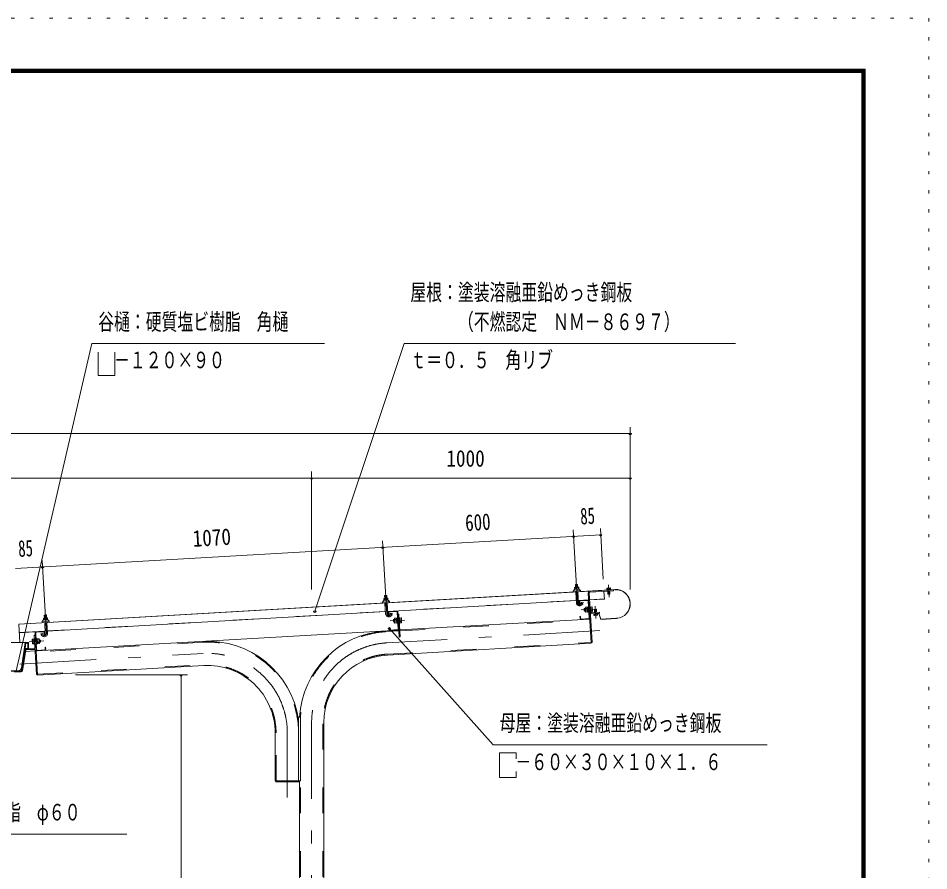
# Model space of a CAD drawing. Units: millimetres, scale not verified. Extents: x -30294 to 30299, y -14700 to 14700.
# Drawn here: x 20296 to 30299, y 5329 to 14700 of the extents above; entities that cross this region are included whole.
import ezdxf
from ezdxf.enums import TextEntityAlignment as Align

# ---------------------------------------------------------------- set-up
doc = ezdxf.new("R2010")
doc.units = ezdxf.units.MM
doc.header["$LTSCALE"] = 70
for name, pattern in [('USER2', [10, 4, -6]), ('USER3', [24, 12, -5, 2, -5]), ('USER4', [3, 0.5, -2.5])]:
    doc.linetypes.add(name, pattern=pattern)
for name, color, linetype, lineweight in [('0-6_2-0BOLD', 7, 'Continuous', 18), ('0-7_2-1HIDDEN', 3, 'USER2', 18), ('0-8_2-2CENTER', 3, 'USER3', 18), ('0-9_2-4THIN', 4, 'Continuous', 18), ('0-A_2-5DIM', 3, 'Continuous', 18), ('0-C_F-F', 5, 'Continuous', 18), ('0-D_F-E_J_ADD', 5, 'USER4', 18)]:
    doc.layers.add(name, color=color, linetype=linetype, lineweight=lineweight)
doc.styles.add('ＭＳ ゴシック', font='')
doc.styles.get('ＭＳ ゴシック').set_extended_font_data('MS Gothic')

msp = doc.modelspace()

# ---------------------------------------------------------------- linework, layer by layer
at = {"layer": '0-6_2-0BOLD'}
for p, q in [((20300.98, 8039.48), (26835.13, 8416.24)), ((26416.89, 8472.27), (26440.47, 8473.63)), ((26419.14, 8441.07), (26420.17, 8423.16)), ((26442.86, 8424.47), (26441.83, 8442.37)), ((26471.85, 8408.4), (26472.5, 8397.08)), ((26835.77, 8405.06), (26574.4, 8389.99)), ((26730.3, 8410.19), (26730.19, 8411.94)), ((26771.42, 8433.94), (26772.12, 8421.73)), ((26792.29, 8422.87), (26791.6, 8435.09)), ((26835.13, 8416.24), (26835.77, 8405.06)), ((24320.37, 8351.4), (24322.07, 8321.92)), ((24322.62, 8320.19), (24323.65, 8302.28)), ((24346.34, 8303.6), (24345.31, 8321.49)), ((26421.5, 8392.39), (26428.54, 8270.17)), ((26447.03, 8359.91), (26423.44, 8358.55)), ((26452.13, 8271.53), (26445.08, 8393.75)), ((26526.9, 8303.81), (26450.52, 8299.4)), ((26456.2, 8299.72), (26561.03, 8305.76)), ((26588.48, 7829.5), (26556.63, 8381.95)), ((26567.82, 8382.6), (26599.25, 7837.48)), ((26772.87, 8401.43), (26774.49, 8372.79)), ((24324.98, 8271.51), (24332.02, 8149.29)), ((24350.51, 8239.03), (24326.93, 8237.67)), ((24355.61, 8150.66), (24348.57, 8272.87)), ((26426.94, 8298.05), (24354.01, 8178.51)), ((24375.33, 8287.52), (24375.98, 8276.2)), ((26462.43, 8288.85), (26463.8, 8265.09)), ((26550.16, 8299.52), (26467.7, 8294.77)), ((26477.29, 8245.65), (26500.1, 8260.64)), ((26548.15, 8213), (26527.87, 8211.83)), ((26548.5, 8206.87), (26555.89, 8200.29)), ((26566.88, 8106.96), (26556.08, 8294.25)), ((26574.23, 8271.46), (26563.04, 8270.82)), ((26599.87, 8215.98), (26583.09, 8215.01)), ((20584.87, 8086.7), (20583.84, 8104.6)), ((20605.17, 8137.17), (20606.87, 8107.69)), ((20606.53, 8105.91), (20607.56, 8088.01)), ((24330.41, 8177.16), (20615.22, 7962.94)), ((24354, 8178.53), (24430.39, 8182.93)), ((24365.92, 8167.98), (24367.28, 8144.21)), ((24453.65, 8178.64), (24371.18, 8173.89)), ((24380.77, 8124.78), (24403.58, 8139.76)), ((24470.36, 7986.09), (24459.56, 8173.38)), ((26520, 8184.2), (26526.99, 8184.6)), ((26529.38, 8185.6), (26549.65, 8186.77)), ((26556.29, 8193.3), (26548.9, 8199.88)), ((26585.56, 8172.2), (26579.97, 8171.87)), ((26584.6, 8188.78), (26601.39, 8189.75)), ((26626.7, 8198.76), (26628.47, 8168.37)), ((26629.96, 8149.87), (26630.67, 8137.66)), ((26649.44, 8169.58), (26647.66, 8199.99)), ((26650.85, 8138.84), (26650.13, 8151.05)), ((26660.22, 8151.64), (26660.93, 8139.43)), ((20557.92, 8067.4), (20558.57, 8056.08)), ((20593.24, 7933.71), (20586.19, 8055.93)), ((20588.15, 8022.09), (20611.73, 8023.44)), ((20609.78, 8057.28), (20616.83, 7935.07)), ((24369.75, 8004.13), (24375.34, 8004.45)), ((24371.12, 7980.37), (24369.75, 8004.13)), ((24375.34, 8004.45), (24376.71, 7980.69)), ((24431.35, 8090.95), (24451.63, 8092.12)), ((24453.14, 8065.89), (24432.86, 8064.72)), ((24451.98, 8085.99), (24459.37, 8079.41)), ((24452.38, 8079.01), (24459.78, 8072.42)), ((24489.04, 8051.32), (24483.45, 8051)), ((24486.57, 8094.14), (24503.36, 8095.1)), ((24487.78, 7975.87), (26573.11, 8096.11)), ((24488.08, 8067.91), (24504.87, 8068.88)), ((26561.61, 8101.05), (26479.14, 8096.3)), ((20585.96, 7961.24), (20306.42, 7945.12)), ((20471.96, 7919.6), (20483.14, 7920.25)), ((20471.96, 7919.6), (20496.99, 7485.63)), ((20591.64, 7961.58), (20481.13, 7955.21)), ((20498.16, 7757.04), (20487.36, 7944.33)), ((20492.63, 7950.24), (20575.1, 7955)), ((20493.22, 7745.55), (24476.59, 7975.23)), ((20571.22, 7905.11), (20546.84, 7917.38)), ((20581.01, 7949.73), (20582.38, 7925.97)), ((24382.63, 7975.42), (24465.09, 7980.17)), ((19840.56, 7837.53), (20407.56, 7837.53)), ((20372.56, 7837.53), (20332.02, 7559.8)), ((20407.56, 7837.53), (20407.56, 7767.54)), ((20469.64, 7862.51), (20452.86, 7861.54)), ((20471.16, 7836.28), (20454.37, 7835.32)), ((20468.69, 7879.1), (20474.28, 7879.42)), ((20496.64, 7880.71), (20491.05, 7880.39)), ((20504.94, 7858.4), (20498.35, 7851.01)), ((20498.76, 7844.02), (20505.34, 7851.41)), ((20499.92, 7823.76), (20506.92, 7824.16)), ((20504.59, 7864.52), (20524.87, 7865.7)), ((20526.38, 7839.47), (20506.1, 7838.3)), ((20534.23, 7867.1), (20535.85, 7839.15)), ((24351.38, 7700.51), (26588.48, 7829.5)), ((26599.24, 7837.48), (26588.07, 7836.84)), ((20343.24, 7527.29), (20377.47, 7753.53)), ((20375.23, 7738.74), (20482.04, 7744.9)), ((20384.39, 7759.49), (20481.19, 7759.49)), ((20586.54, 7756.53), (20504.07, 7751.77)), ((20328.04, 7522.54), (19920.08, 7522.54)), ((20297.22, 7528.49), (19950.9, 7528.49)), ((20250.06, 7514.48), (20328.36, 7514.48)), ((20496.99, 7485.63), (20508.16, 7486.27)), ((23375.04, 7018.98), (23396.04, 7018.98)), ((23375.04, 7018.98), (23375.04, 6318.98)), ((23396.04, 7018.98), (23396.04, 6318.98)), ((23652.58, 363.9), (23652.59, 6960.27)), ((23385.54, 6318.98), (23385.53, 363.9))]:
    msp.add_line(p, q, dxfattribs=at)
for points in [[(26857.73, 8419.29), (20300.88, 8041.23), (20312.62, 7837.53)], [(26393.88, 8392.55), (26393.22, 8403.86), (26471.85, 8408.4), (26455.49, 8425.2), (26407.54, 8422.44), (26393.22, 8403.86)], [(26408.82, 8422.51), (26407.79, 8440.41), (26410.73, 8442.34), (26450.04, 8444.61), (26453.18, 8443.03), (26454.22, 8425.13)], [(26442.18, 8444.15), (26440.47, 8473.63), (26436.32, 8477.33), (26420.6, 8476.44), (26416.89, 8472.27), (26418.59, 8442.8)], [(26625.31, 8405.89), (26625.21, 8407.64), (26850.58, 8420.63)], [(26762.03, 8421.16), (26761.33, 8433.37), (26764.28, 8435.31), (26798.53, 8437.25), (26801.68, 8435.66), (26802.38, 8423.44)], [(24297.36, 8271.67), (24296.71, 8282.98), (24375.33, 8287.52), (24358.97, 8304.33), (24311.01, 8301.56), (24296.71, 8282.98)], [(24312.3, 8301.63), (24311.27, 8319.53), (24314.21, 8321.46), (24353.52, 8323.73), (24356.66, 8322.15), (24357.69, 8304.25)], [(24345.66, 8323.28), (24343.96, 8352.75), (24320.37, 8351.4), (24324.08, 8355.56), (24339.8, 8356.46), (24343.96, 8352.75)], [(26572.21, 8306.41), (26735.74, 8315.83), (26730.94, 8399.01)], [(26774.5, 8372.79), (26795.46, 8373.97), (26793.84, 8402.64)], [(26795.46, 8373.97), (26792.17, 8370.28), (26778.18, 8369.49), (26774.5, 8372.79)], [(26463.8, 8265.1), (26458.21, 8264.77), (26456.84, 8288.53)], [(26500.1, 8260.64), (26487.12, 8280.39), (26464.32, 8265.41)], [(26525.38, 8212.55), (26518.4, 8212.15), (26513.46, 8206.61), (26514.46, 8189.13), (26520, 8184.2), (26518.4, 8212.15)], [(26550.41, 8173.66), (26530.14, 8172.49), (26527.46, 8176.56), (26524.92, 8220.59), (26527.11, 8224.94), (26547.39, 8226.11)], [(26554.32, 8227.54), (26547.33, 8227.14), (26550.47, 8172.63), (26557.46, 8173.03)], [(26563.19, 8170.91), (26557.6, 8170.58), (26554.18, 8229.99), (26559.77, 8230.31)], [(26585.56, 8172.2), (26582.13, 8231.6), (26576.54, 8231.28)], [(26582.33, 8228.13), (26599.12, 8229.1), (26601.79, 8225.02), (26604.33, 8181), (26602.14, 8176.64), (26585.36, 8175.67)], [(20618.91, 8088.67), (20617.88, 8106.56), (20614.74, 8108.14), (20575.43, 8105.88), (20572.48, 8103.95), (20573.51, 8086.05)], [(20583.29, 8106.33), (20581.59, 8135.81), (20605.17, 8137.17), (20601.01, 8140.88), (20585.29, 8139.97), (20581.59, 8135.81)], [(24367.29, 8144.22), (24361.69, 8143.89), (24360.33, 8167.66)], [(24403.58, 8139.76), (24390.61, 8159.51), (24367.8, 8144.52)], [(24450.87, 8105.23), (24430.59, 8104.06), (24428.4, 8099.71), (24430.94, 8055.68), (24433.61, 8051.61), (24453.9, 8052.78)], [(24460.94, 8052.16), (24453.96, 8051.75), (24450.81, 8106.26), (24457.8, 8106.66)], [(24463.25, 8109.43), (24457.66, 8109.11), (24461.08, 8049.71), (24466.67, 8050.03)], [(24465.15, 8173.7), (24481.02, 7898.37), (24492.21, 7899.01), (24477.71, 8150.58), (24466.52, 8149.94)], [(24489.04, 8051.32), (24485.62, 8110.72), (24480.03, 8110.4)], [(24485.82, 8107.25), (24502.6, 8108.22), (24505.28, 8104.14), (24507.81, 8060.12)], [(26473.23, 8101.57), (26471.86, 8125.32), (26466.27, 8125.01), (26467.64, 8101.24)], [(26587.96, 8154.82), (26681.55, 8160.22), (26680.91, 8171.4), (26587.32, 8166)], [(26674.66, 8158.07), (26597.79, 8153.63), (26597.69, 8155.38)], [(26660.93, 8139.43), (26657.98, 8137.49), (26623.74, 8135.49), (26620.59, 8137.07), (26619.87, 8149.28)], [(26674.66, 8158.07), (26695.96, 8092.68), (26868.92, 8102.66)], [(26868.82, 8104.4), (26697.2, 8094.51), (26675.91, 8159.89)], [(20637.19, 8060.61), (20636.54, 8071.93), (20557.92, 8067.4), (20572.23, 8085.97), (20620.19, 8088.74), (20636.54, 8071.93)], [(24421.88, 8091.27), (24416.94, 8085.73), (24417.95, 8068.25), (24423.49, 8063.32)], [(24430.47, 8063.72), (24423.49, 8063.32), (24421.88, 8091.27), (24428.87, 8091.67)], [(24507.81, 8060.12), (24505.62, 8055.76), (24488.84, 8054.79)], [(20481.78, 7944.01), (20508.59, 7478.95), (22334.33, 7584.22)], [(20546.84, 7917.38), (20557.46, 7938.48), (20581.84, 7926.22)], [(20582.38, 7925.97), (20587.97, 7926.29), (20586.6, 7950.05)], [(20449.91, 7870.31), (20452.1, 7874.66), (20468.89, 7875.63)], [(20471.92, 7823.17), (20455.13, 7822.2), (20452.45, 7826.28), (20449.91, 7870.31)], [(20468.69, 7879.1), (20472.11, 7819.7), (20477.71, 7820.02)], [(20496.64, 7880.71), (20500.07, 7821.31), (20494.48, 7820.99)], [(20506.92, 7824.16), (20503.77, 7878.66), (20496.78, 7878.26)], [(20506.86, 7825.19), (20527.14, 7826.35), (20529.33, 7830.71), (20526.79, 7874.73), (20524.11, 7878.81), (20503.83, 7877.64)], [(20527.25, 7866.7), (20534.23, 7867.1), (20539.78, 7862.17), (20540.79, 7844.69), (20535.85, 7839.15), (20528.87, 7838.75)], [(20480.73, 7767.54), (20371.13, 7767.54), (20334.96, 7528.49)], [(20597.4, 7762.77), (20596.03, 7786.53), (20590.44, 7786.2), (20591.81, 7762.44)], [(23396.04, 6318.98), (23118.49, 6318.98), (23118.49, 6843.98)], [(23378.01, 6318.98), (23378.01, 6307.78), (23126.01, 6307.78), (23126.01, 6318.98)]]:
    msp.add_lwpolyline(points, dxfattribs=at)
for points in [[(26760.68, 8415.47), (26804.36, 8417.95), (26804.04, 8423.54), (26760.36, 8421.06)], [(26629.98, 8202.46), (26626.7, 8198.76), (26647.66, 8199.99), (26643.96, 8203.28)], [(26618.21, 8149.18), (26661.88, 8151.74), (26661.55, 8157.33), (26617.88, 8154.77)], [(20401.61, 7773.48), (20371.76, 7773.48), (20377.91, 7831.59), (20401.61, 7831.59)]]:
    msp.add_lwpolyline(points, close=True, dxfattribs=at)
for centre, radius, start, end in [((26413.94, 8432.45), 10.06, 58.91577, 118.91577), ((26432.55, 8405.92), 37.62, 75.71207, 110.88799), ((26447.98, 8434.41), 10.06, 67.68428, 127.68428), ((26766.74, 8427.32), 8.11, 54.71553, 93.24696), ((26783.1, 8406.54), 29.79, 73.41785, 113.07829), ((26797, 8429.04), 8.11, 93.24696, 131.7932), ((26859.75, 8261.64), 159.25, 273.30022, 93.30022), ((26859.75, 8261.64), 157.5, 273.30022, 93.30005), ((24317.42, 8311.57), 10.06, 58.91577, 118.91577), ((24336.03, 8285.04), 37.62, 75.71207, 110.88799), ((24351.46, 8313.53), 10.06, 67.68428, 127.68428), ((26550.49, 8293.93), 11.2, 3.30186, 93.30186), ((26574.81, 8383), 18.2, 93.30186, 183.29813), ((26574.81, 8383), 7, 93.30186, 183.29478), ((26459.99, 8271.98), 31.5, 183.30002, 303.30002), ((26459.99, 8271.98), 7.88, 183.30002, 303.30002), ((26468.03, 8289.18), 11.2, 93.29965, 183.30174), ((26468.03, 8289.18), 5.6, 93.29744, 183.30212), ((26535.1, 8218.83), 10.07, 183.30011, 224.02693), ((26562.74, 8200.68), 36.61, 162.2747, 204.32552), ((26550.49, 8293.93), 5.6, 3.30186, 93.30186), ((26591.88, 8222.1), 10.07, 322.57329, 3.30011), ((26566.51, 8200.9), 36.61, 342.2747, 24.32552), ((20578.64, 8095.98), 10.06, 58.91595, 118.91595), ((20597.24, 8069.46), 37.62, 75.71152, 110.88744), ((20612.68, 8097.94), 10.06, 67.68446, 127.68446), ((24363.48, 8151.11), 31.5, 183.30002, 303.30002), ((24363.48, 8151.11), 7.88, 183.30002, 303.30002), ((24371.51, 8168.3), 11.2, 93.30186, 183.30186), ((24371.51, 8168.3), 5.6, 93.30186, 183.30186), ((24453.97, 8173.05), 11.2, 3.30365, 93.30186), ((24453.97, 8173.05), 5.6, 3.30186, 93.30186), ((26537.37, 8179.48), 10.07, 142.57329, 183.30011), ((26561.29, 8106.64), 5.6, 273.29744, 3.30212), ((26561.29, 8106.64), 11.2, 273.29744, 3.30212), ((26586.91, 8172.99), 7, 183.29498, 273.30269), ((26586.91, 8172.99), 18.2, 250.67981, 273.30081), ((26594.15, 8182.76), 10.07, 3.30011, 44.02693), ((26625.26, 8143.7), 8.11, 273.3562, 311.88763), ((26639.13, 8166.22), 29.79, 253.52235, 293.1828), ((26655.52, 8145.47), 8.11, 234.80835, 273.35458), ((24438.59, 8097.95), 10.07, 183.30011, 224.02693), ((24466.22, 8079.8), 36.61, 162.2747, 204.32552), ((24440.86, 8058.61), 10.07, 142.57329, 183.30011), ((24495.36, 8101.22), 10.07, 322.57329, 3.30011), ((24470, 8080.02), 36.61, 342.2747, 24.32552), ((24497.63, 8061.88), 10.07, 3.30011, 44.02693), ((26478.82, 8101.89), 11.2, 183.30186, 273.29744), ((26478.82, 8101.89), 5.6, 183.30186, 273.29744), ((20492.96, 7944.65), 11.2, 93.2955, 183.2973), ((20492.96, 7944.65), 5.6, 93.295, 183.295), ((20585.37, 7933.25), 31.5, 243.30072, 3.30072), ((20575.42, 7949.41), 11.2, 3.29562, 93.29771), ((20575.42, 7949.41), 5.6, 3.29474, 93.29942), ((20585.37, 7933.25), 7.88, 243.30072, 3.30072), ((24394.07, 6960.27), 1008.52, 93.29993, 176.66293), ((24382.3, 7981.01), 11.2, 183.30161, 273.30186), ((24382.3, 7981.01), 5.6, 183.30238, 273.30186), ((24464.77, 7985.77), 5.6, 273.30186, 3.30186), ((24464.77, 7985.77), 11.2, 273.30186, 3.30186), ((20460.1, 7868.54), 10.07, 183.29836, 224.02518), ((20487.73, 7850.4), 36.61, 162.27388, 204.32469), ((20462.37, 7829.2), 10.07, 142.57153, 183.29836), ((20516.87, 7871.81), 10.07, 322.57153, 3.29836), ((20491.51, 7850.62), 36.61, 342.27388, 24.32469), ((20519.14, 7832.47), 10.07, 3.29836, 44.02518), ((22377.01, 6843.98), 1008.52, 8.27481, 93.29997), ((20384.07, 7752.48), 15.05, 90, 171.39636), ((20384.39, 7752.48), 7, 90, 171.38795), ((20503.76, 7757.36), 11.2, 183.29524, 273.29993), ((20503.76, 7757.36), 5.6, 183.29474, 273.29942), ((20586.22, 7762.12), 5.6, 273.29942, 3.295), ((20586.22, 7762.12), 11.2, 273.29993, 3.2955), ((24394.07, 6960.27), 741.48, 93.3, 180), ((20297.22, 7563.49), 35, 270, 353.95296), ((20315.17, 7543.54), 21, 270, 353.95729), ((20328.04, 7529.54), 7, 270, 351.38795), ((20328.36, 7529.53), 15.05, 270, 351.39636), ((22377.01, 6843.98), 741.48, 0, 93.3)]:
    msp.add_arc(centre, radius, start, end, dxfattribs=at)
at = {"layer": '0-7_2-1HIDDEN'}
for p, q in [((26560.92, 8307.5), (26450.42, 8301.13)), ((26735.64, 8317.58), (26572.11, 8308.15)), ((26426.83, 8299.79), (24353.9, 8180.26)), ((24330.32, 8178.91), (20615.12, 7964.68)), ((24488.34, 7966.08), (26573.68, 8086.32)), ((20591.53, 7963.33), (20306.31, 7946.87)), ((24336.57, 7957.33), (24477.15, 7965.44)), ((22324.46, 7841.32), (20493.78, 7735.77)), ((24350.82, 7710.3), (26587.92, 7839.29)), ((20508.02, 7488.73), (22333.77, 7594)), ((23642.78, 363.9), (23642.79, 6960.27)), ((23128.29, 6318.98), (23128.29, 6843.98)), ((23395.33, 363.9), (23395.34, 6318.98))]:
    msp.add_line(p, q, dxfattribs=at)
for centre, radius, start, end in [((24394.07, 6960.27), 998.73, 93.29994, 177.85707), ((22377.01, 6843.98), 998.73, 2.14024, 93.01636), ((24394.06, 6960.27), 751.27, 93.3, 180), ((22377.01, 6843.98), 751.27, 0, 93.3)]:
    msp.add_arc(centre, radius, start, end, dxfattribs=at)
at = {"layer": '0-8_2-2CENTER'}
for p, q in [((26440.34, 8270.86), (26426.19, 8516.21)), ((26779.43, 8471.22), (26787.16, 8334.94)), ((24343.82, 8149.98), (24329.67, 8395.33)), ((26470.8, 8255.54), (26505.16, 8278.1)), ((26638, 8205.02), (26479.02, 8195.86)), ((26642.91, 8101.55), (26634.93, 8237.81)), ((20605.13, 7932.59), (20590.89, 8179.75)), ((24408.65, 8157.23), (24374.28, 8134.65)), ((24382.5, 8074.98), (24541.49, 8084.14)), ((20576.53, 7915.67), (20539.8, 7934.14)), ((26684.81, 7968.81), (24343.69, 7833.82)), ((20416.24, 7846.27), (20575.23, 7855.45)), ((20315.01, 7601.53), (22326.64, 7717.53)), ((23519.06, 6960.27), (23519.06, -1005.48)), ((23252.01, 6843.98), (23252.01, 6132.78))]:
    msp.add_line(p, q, dxfattribs=at)
for centre, radius, start, end in [((26459.99, 8271.98), 19.69, 183.30241, 303.30002), ((24363.48, 8151.11), 19.69, 183.30241, 303.30002), ((20585.37, 7933.25), 19.69, 243.30043, 3.29803), ((24394.07, 6960.27), 875, 93.30017, 180), ((22377.01, 6843.98), 875, 0, 93.29997)]:
    msp.add_arc(centre, radius, start, end, dxfattribs=at)
at = {"layer": '0-9_2-4THIN'}
for p, q in [((26418.9, 8474.52), (26420.72, 8442.92)), ((26440.05, 8444.03), (26438.22, 8475.63)), ((24324.2, 8322.04), (24322.38, 8353.65)), ((24341.7, 8354.76), (24343.53, 8323.15)), ((26425.57, 8358.68), (26423.62, 8392.51)), ((26442.95, 8393.62), (26444.91, 8359.79)), ((26777.45, 8370.15), (26775.66, 8401.59)), ((26791.04, 8402.48), (26792.83, 8371.02)), ((24327.1, 8271.63), (24329.05, 8237.8)), ((24348.39, 8238.91), (24346.44, 8272.74)), ((26515.1, 8208.45), (26525.58, 8209.06)), ((20583.6, 8138.06), (20585.42, 8106.46)), ((20604.75, 8107.57), (20602.92, 8139.17)), ((26526.79, 8188.1), (26516.31, 8187.49)), ((26629.33, 8201.72), (26631.27, 8168.54)), ((26646.65, 8169.43), (26644.7, 8202.62)), ((20590.27, 8022.21), (20588.32, 8056.05)), ((20607.65, 8057.16), (20609.6, 8023.33)), ((24418.58, 8087.57), (24429.07, 8088.18)), ((24430.27, 8067.22), (24419.79, 8066.61)), ((20537.93, 7863.81), (20527.45, 7863.21)), ((20528.66, 7842.24), (20539.14, 7842.84))]:
    msp.add_line(p, q, dxfattribs=at)
at = {"layer": '0-A_2-5DIM'}
for p, q in [((21104.06, 11122.9), (20271.46, 7526.4)), ((23659.07, 11122.9), (21104.06, 11122.9)), ((24534.06, 11122.9), (23554.07, 8182.9)), ((28174.06, 11122.9), (24534.06, 11122.9)), ((27019.08, 8420.91), (27019.08, 10205.9)), ((27019.08, 10135.9), (13229.04, 10135.9)), ((27033.08, 10135.9), (27005.08, 10135.9)), ((23519.07, 8420.91), (23519.07, 9715.9)), ((13229.04, 9645.91), (27019.08, 9645.91)), ((23533.07, 9645.91), (23505.07, 9645.91)), ((27033.08, 9645.91), (27005.08, 9645.91)), ((20265.67, 8651.78), (26694.99, 9022.5)), ((26411.98, 9005.36), (26383.98, 9005.36)), ((26426.19, 8516.18), (26393.95, 9075.25)), ((26708.99, 9022.49), (26680.99, 9022.49)), ((26690.96, 9092.37), (26723.2, 8533.3)), ((24329.67, 8395.33), (24297.43, 8954.37)), ((24315.47, 8884.48), (24287.47, 8884.48)), ((20590.89, 8179.72), (20558.65, 8738.79)), ((20576.68, 8668.9), (20548.68, 8668.9)), ((23568.07, 8182.9), (23540.07, 8182.9)), ((24386.4, 7995.65), (24358.4, 7995.65)), ((22154.06, 7482.9), (20926.06, 7482.9)), ((22098.07, 7482.9), (22070.07, 7482.9)), ((22084.06, 7482.9), (22084.06, 832.9))]:
    msp.add_line(p, q, dxfattribs=at)
for points in [[(21174.06, 11030.42), (21174.06, 10772.9), (21358.37, 10772.9), (21358.37, 11030.42)], [(28524.06, 6712.9), (25514.07, 6712.9), (24372.4, 7995.65)], [(25584.07, 6623.91), (25764.36, 6623.91), (25764.36, 6558.37)], [(25764.36, 6421.44), (25764.36, 6355.9), (25584.07, 6355.9), (25584.07, 6623.91)], [(21489.06, 5732.9), (18689.06, 5732.9), (17852.08, 6330.11)]]:
    msp.add_lwpolyline(points, dxfattribs=at)
for centre in [(27019.08, 10135.9), (23519.07, 9645.91), (27019.08, 9645.91), (26397.98, 9005.36), (26694.99, 9022.49), (24301.47, 8884.48), (20562.68, 8668.9), (23554.07, 8182.9), (24372.4, 7995.65), (22084.07, 7482.9)]:
    msp.add_arc(centre, 14, 180, 0, dxfattribs=at)
at = {"layer": '0-C_F-F'}
for points in [[(29599.18, -14000), (-10580.82, -14000), (-10580.82, 14140), (29599.18, 14140)], [(29595.67, -13996.5), (-10577.32, -13996.5), (-10577.32, 14136.5), (29595.67, 14136.5)], [(29592.17, -13993), (29592.17, 14133), (-10573.82, 14133), (-10573.82, -13993)], [(29588.67, -13989.5), (-10570.32, -13989.5), (-10570.32, 14129.5), (29588.67, 14129.5)], [(29585.18, -13986), (29585.18, 14126), (-10566.82, 14126), (-10566.82, -13986)], [(29581.68, -13982.5), (-10563.32, -13982.5), (-10563.32, 14122.5), (29581.68, 14122.5)], [(29578.17, -13979), (29578.17, 14119), (-10559.82, 14119), (-10559.82, -13979)], [(29574.68, -13975.5), (-10556.32, -13975.5), (-10556.32, 14115.5), (29574.68, 14115.5)], [(29571.17, -13972), (-10552.82, -13972), (-10552.82, 14112), (29571.17, 14112)], [(29567.68, -13968.5), (-10549.32, -13968.5), (-10549.32, 14108.5), (29567.68, 14108.5)], [(29564.17, -13965), (29564.17, 14105), (-10545.82, 14105), (-10545.82, -13965)]]:
    msp.add_lwpolyline(points, close=True, dxfattribs=at)
at = {"layer": '0-D_F-E_J_ADD'}
msp.add_lwpolyline([(30299.18, -14700), (-11280.82, -14700), (-11280.82, 14700), (30299.18, 14700)], close=True, dxfattribs=at)

# ---------------------------------------------------------------- texts
at = {"layer": '0-A_2-5DIM', "color": 7, "style": 'ＭＳ ゴシック'}
for s, width, p in [('屋根：塗装溶融亜鉛めっき鋼板', 0.7, (24604.07, 11542.46)), ('谷樋：硬質塩ビ樹脂\u3000角樋', 0.7, (21174.07, 11217.77)), ('\u3000\u3000\u3000（不燃認定\u3000ＮＭ－８６９７）', 0.7, (24604.07, 11217.78)), ('\u3000－１２０×９０', 0.7, (21174.06, 10797.77)), ('ｔ＝０．５\u3000角リブ', 0.7, (24604.07, 10797.77)), ('1000', 0.85, (24999.15, 9715.9)), ('母屋：塗装溶融亜鉛めっき鋼板', 0.7, (25584.07, 6807.77)), ('\u3000－６０×３０×１０×１．６', 0.7, (25584.07, 6380.77)), ('竪樋：硬質塩ビ樹脂\u3000φ６０', 0.7, (18759.06, 5827.77))]:
    msp.add_text(s, height=182.3, dxfattribs=dict(at, width=width)).set_placement(p, align=Align.BOTTOM_LEFT)
for s, width, p in [('85', 0.65, (26478.24, 9080.11)), ('600', 0.75, (25214.16, 9007.23)), ('1070', 0.85, (22220.05, 8834.59)), ('85', 0.65, (20304, 8724.11))]:
    msp.add_text(s, height=182.3, rotation=3.3, dxfattribs=dict(at, width=width)).set_placement(p, align=Align.BOTTOM_LEFT)

doc.saveas('drawing.dxf')
